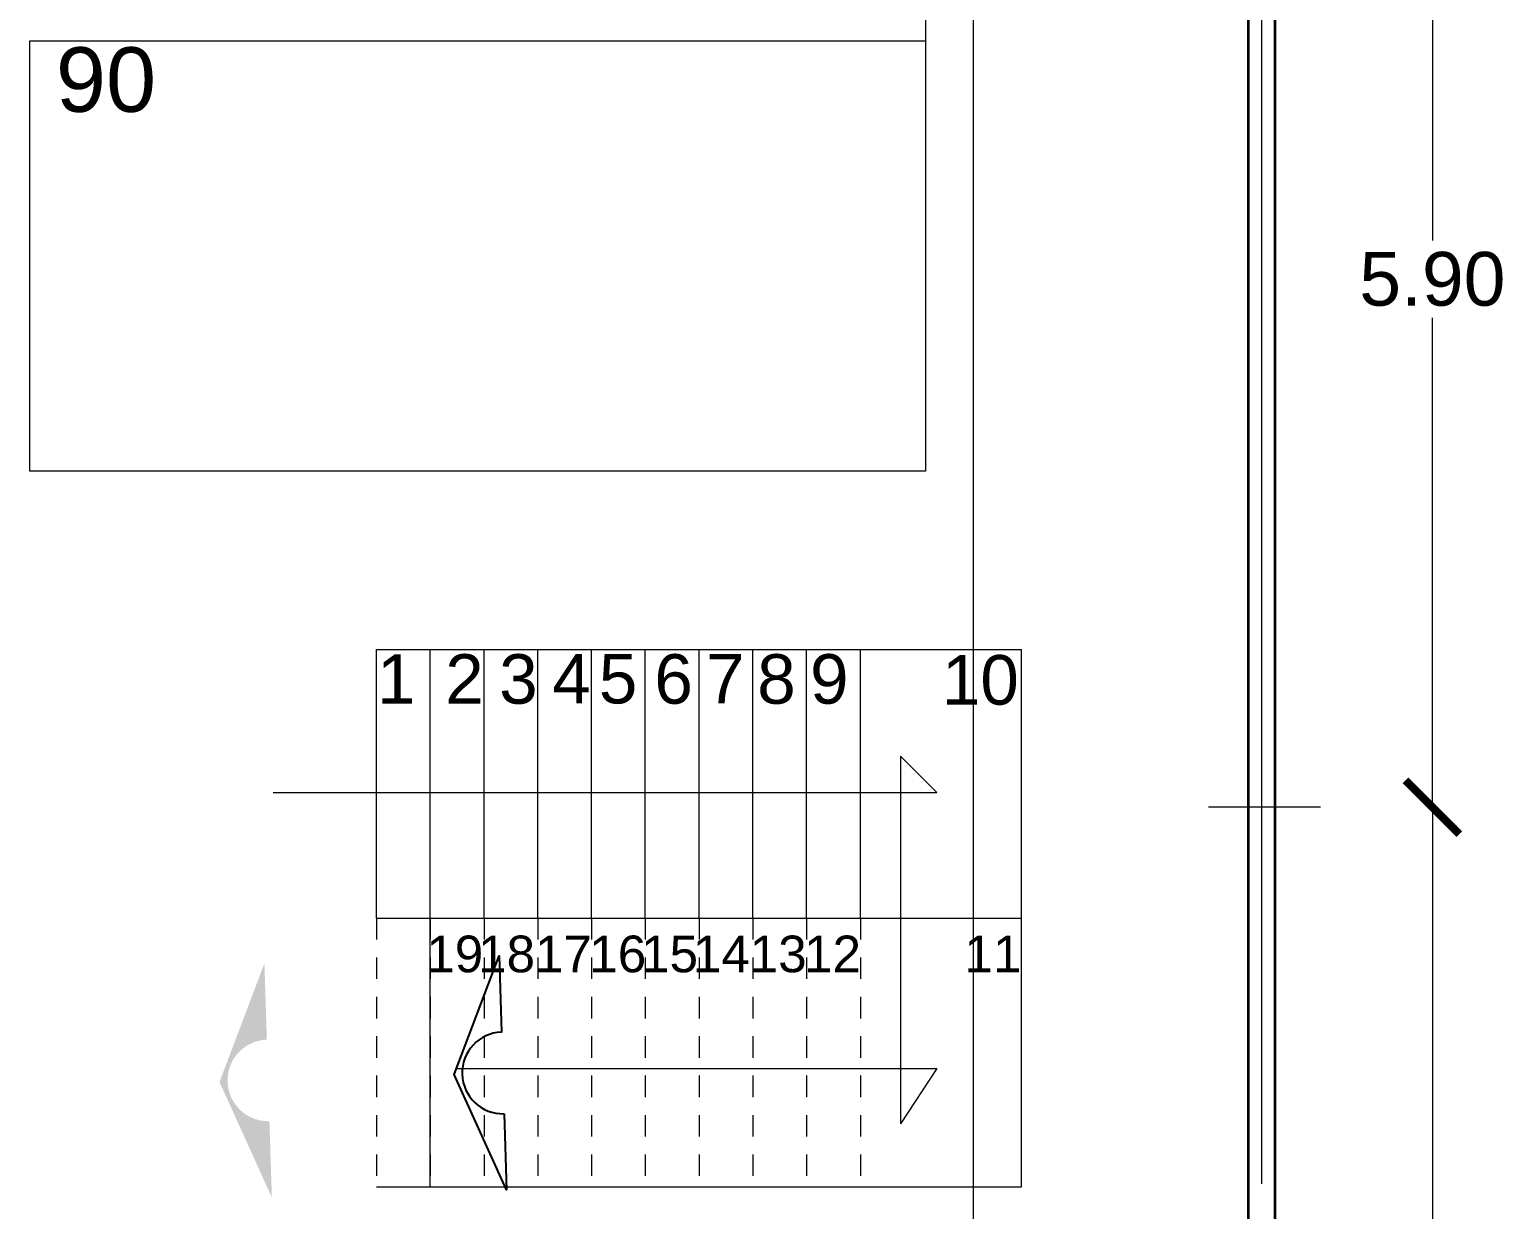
# Model space of a CAD drawing. Header units: inches. Extents: x 13 to 261, y -112 to -47.
# Drawn here: x 109.25 to 117.47, y -73.47 to -66.88 of the extents above; entities that cross this region are included whole.
import ezdxf

# ---------------------------------------------------------------- set-up
doc = ezdxf.new("R2010")
doc.units = ezdxf.units.IN
doc.header["$MEASUREMENT"] = 0
doc.linetypes.add('ACAD_ISO02W100', pattern=[15, 12, -3])
doc.linetypes.add('ACAD_ISO04W100', pattern=[30, 24, -3, 0, -3])
for name, color, linetype, lineweight in [('BANQUETA', 2, 'Continuous', 18), ('CAJONES', 3, 'Continuous', 20), ('COTAS', 192, 'Continuous', 13), ('EJES', 1, 'ACAD_ISO04W100', 13), ('ESCALERAS', 182, 'Continuous', 18), ('LINEA DE CONTE RAM.', 7, 'Continuous', 13), ('MUROS', 5, 'Continuous', 35), ('POY. LOSA', 212, 'ACAD_ISO02W100', 13), ('TEXTOS', 124, 'Continuous', 30)]:
    doc.layers.add(name, color=color, linetype=linetype, lineweight=lineweight)
doc.styles.add('COTAS', font='ARIALUNI.TTF', dxfattribs={"height": 0.3})
doc.styles.add('TEXTOS', font='ARIALUNI.TTF', dxfattribs={"height": 0.36})

# ---------------------------------------------------------------- blocks, each defined once
blk = doc.blocks.new('_ArchTick')
at = {"color": 0, "linetype": 'ByBlock', "const_width": 0.15}
blk.add_lwpolyline([(-0.5, -0.5), (0.5, 0.5)], dxfattribs=at)

msp = doc.modelspace()

# ---------------------------------------------------------------- hatches: boundary and pattern name
at = {"extrusion": (0.109307, 0.003475, 0.994002)}
h = msp.add_hatch(color=256, dxfattribs=at)
edge = h.paths.add_edge_path()
edge.add_line((-76.453, -108.8681), (-76.8788, -108.8681))
edge.add_line((-76.8788, -108.8681), (-76.2253, -108.5948))
edge.add_line((-76.2253, -108.5948), (-75.5717, -108.8681))
edge.add_line((-75.5717, -108.8681), (-75.9975, -108.8681))
edge.add_arc((-76.2253, -108.8681), 0.2277, 0, 180)

# ---------------------------------------------------------------- linework, layer by layer
at = {"extrusion": (0.109307, 0.003475, 0.994002), "elevation": 11.9778}
msp.add_lwpolyline([(-76.453, -108.8681), (-76.8788, -108.8681), (-76.2253, -108.5948), (-75.5717, -108.8681), (-75.9975, -108.8681, 1), (-76.453, -108.8681, 1)], format="xyb", dxfattribs=at)
at = {"layer": 'BANQUETA'}
msp.add_line((114.5183, -83.2766), (114.5183, -55.474), dxfattribs=at)
at = {"layer": 'CAJONES'}
for p, q in [((114.2507, -51.8268), (114.2507, -69.3466)), ((114.2507, -66.9466), (109.2507, -66.9466)), ((109.2507, -66.9466), (109.2507, -69.3466)), ((114.2507, -69.3466), (109.2507, -69.3466))]:
    msp.add_line(p, q, dxfattribs=at)
at = {"layer": 'COTAS', "color": 1}
for p, q in [((117.0793, -65.3268), (117.0793, -68.0592)), ((117.0793, -71.2231), (117.0793, -68.4907))]:
    msp.add_line(p, q, dxfattribs=at)
at = {"layer": 'COTAS', "color": 3}
msp.add_line((116.4543, -71.2231), (115.8293, -71.2231), dxfattribs=at)
at = {"layer": 'EJES', "color": 1, "ltscale": 0.3}
msp.add_line((116.1257, -47.925), (116.1257, -92.7766), dxfattribs=at)
at = {"layer": 'ESCALERAS'}
for p, q in [((111.1872, -70.3417), (114.7872, -70.3417)), ((111.1872, -71.8417), (111.1872, -70.3417)), ((111.7872, -71.8417), (111.7872, -70.3417)), ((112.0872, -71.8417), (112.0872, -70.3417)), ((112.3872, -71.8417), (112.3872, -70.3417)), ((112.6872, -71.8417), (112.6872, -70.3417)), ((112.9872, -71.8417), (112.9872, -70.3417)), ((113.2872, -71.8417), (113.2872, -70.3417)), ((113.5872, -71.8417), (113.5872, -70.3417)), ((113.8872, -71.8417), (113.8872, -70.3417)), ((114.7872, -73.3417), (114.7872, -70.3417)), ((111.1872, -71.8417), (114.7872, -71.8417)), ((111.1872, -73.3417), (114.7872, -73.3417))]:
    msp.add_line(p, q, dxfattribs=at)
at = {"layer": 'ESCALERAS', "ltscale": 0.01}
msp.add_line((111.4872, -73.3417), (111.4872, -70.3417), dxfattribs=at)
at = {"layer": 'ESCALERAS', "color": 3}
msp.add_line((116.4543, -71.2231), (115.8293, -71.2231), dxfattribs=at)
at = {"layer": 'ESCALERAS', "color": 1}
msp.add_line((117.0793, -71.2231), (117.0793, -77.8092), dxfattribs=at)
at = {"layer": 'LINEA DE CONTE RAM.'}
for p, q in [((114.1109, -70.9373), (114.3138, -71.1401)), ((114.1109, -70.9373), (114.1109, -72.9898)), ((110.6108, -71.1401), (114.3138, -71.1401)), ((111.6328, -72.6822), (114.3138, -72.6822)), ((114.3138, -72.6822), (114.1109, -72.9898))]:
    msp.add_line(p, q, dxfattribs=at)
at = {"layer": 'MUROS'}
for p, q in [((116.0507, -51.8268), (116.0507, -83.8966)), ((116.2007, -51.8268), (116.2007, -92.7766))]:
    msp.add_line(p, q, dxfattribs=at)
at = {"layer": 'POY. LOSA', "ltscale": 0.01}
for p, q in [((111.1872, -71.8417), (111.1872, -73.3417)), ((111.4872, -71.8417), (111.4872, -73.3417)), ((111.7872, -71.8417), (111.7872, -73.3417)), ((112.0872, -71.8417), (112.0872, -73.3417)), ((112.3872, -71.8417), (112.3872, -73.3417)), ((112.6872, -71.8417), (112.6872, -73.3417)), ((112.9872, -71.8417), (112.9872, -73.3417)), ((113.2872, -71.8417), (113.2872, -73.3417)), ((113.5872, -71.8417), (113.5872, -73.3417)), ((113.8872, -71.8417), (113.8872, -73.3417))]:
    msp.add_line(p, q, dxfattribs=at)

# ---------------------------------------------------------------- block references
at = {"layer": 'COTAS', "color": 1, "xscale": 0.3, "yscale": 0.3, "zscale": 0.3, "rotation": 270}
msp.add_blockref('_ArchTick', (117.0793, -71.2231), dxfattribs=at)
at = {"layer": 'ESCALERAS', "color": 1, "xscale": 0.3, "yscale": 0.3, "zscale": 0.3, "rotation": 90}
msp.add_blockref('_ArchTick', (117.0793, -71.2231), dxfattribs=at)

# ---------------------------------------------------------------- texts
at = {"layer": 'COTAS', "color": 1, "insert": (117.0793, -68.2749), "char_height": 0.3, "attachment_point": 5, "style": 'COTAS'}
msp.add_mtext('5.90', dxfattribs=at)
at = {"layer": 'TEXTOS', "style": 'TEXTOS'}
for s, height, p in [('90', 0.36, (109.3981, -67.3405)), ('1', 0.2765, (111.1902, -70.645)), ('2', 0.2765, (111.5708, -70.645)), ('3', 0.2765, (111.8719, -70.645)), ('4', 0.2765, (112.1686, -70.6437)), ('5', 0.2765, (112.4279, -70.6437)), ('6', 0.2765, (112.7379, -70.645)), ('7', 0.2765, (113.0264, -70.6437)), ('8', 0.2765, (113.3117, -70.645)), ('9', 0.2765, (113.6066, -70.645)), ('10', 0.27647, (114.342, -70.6502)), ('19', 0.20483, (111.4648, -72.1445)), ('18', 0.20483, (111.7539, -72.1445)), ('17', 0.20483, (112.0712, -72.1445)), ('16', 0.20483, (112.3743, -72.1445)), ('15', 0.20483, (112.6634, -72.1445)), ('14', 0.20483, (112.9525, -72.1445)), ('13', 0.20483, (113.2697, -72.1445)), ('12', 0.20483, (113.5729, -72.1445)), ('11', 0.20483, (114.4683, -72.1445))]:
    msp.add_text(s, height=height, dxfattribs=at).set_placement(p)

doc.saveas('drawing.dxf')
